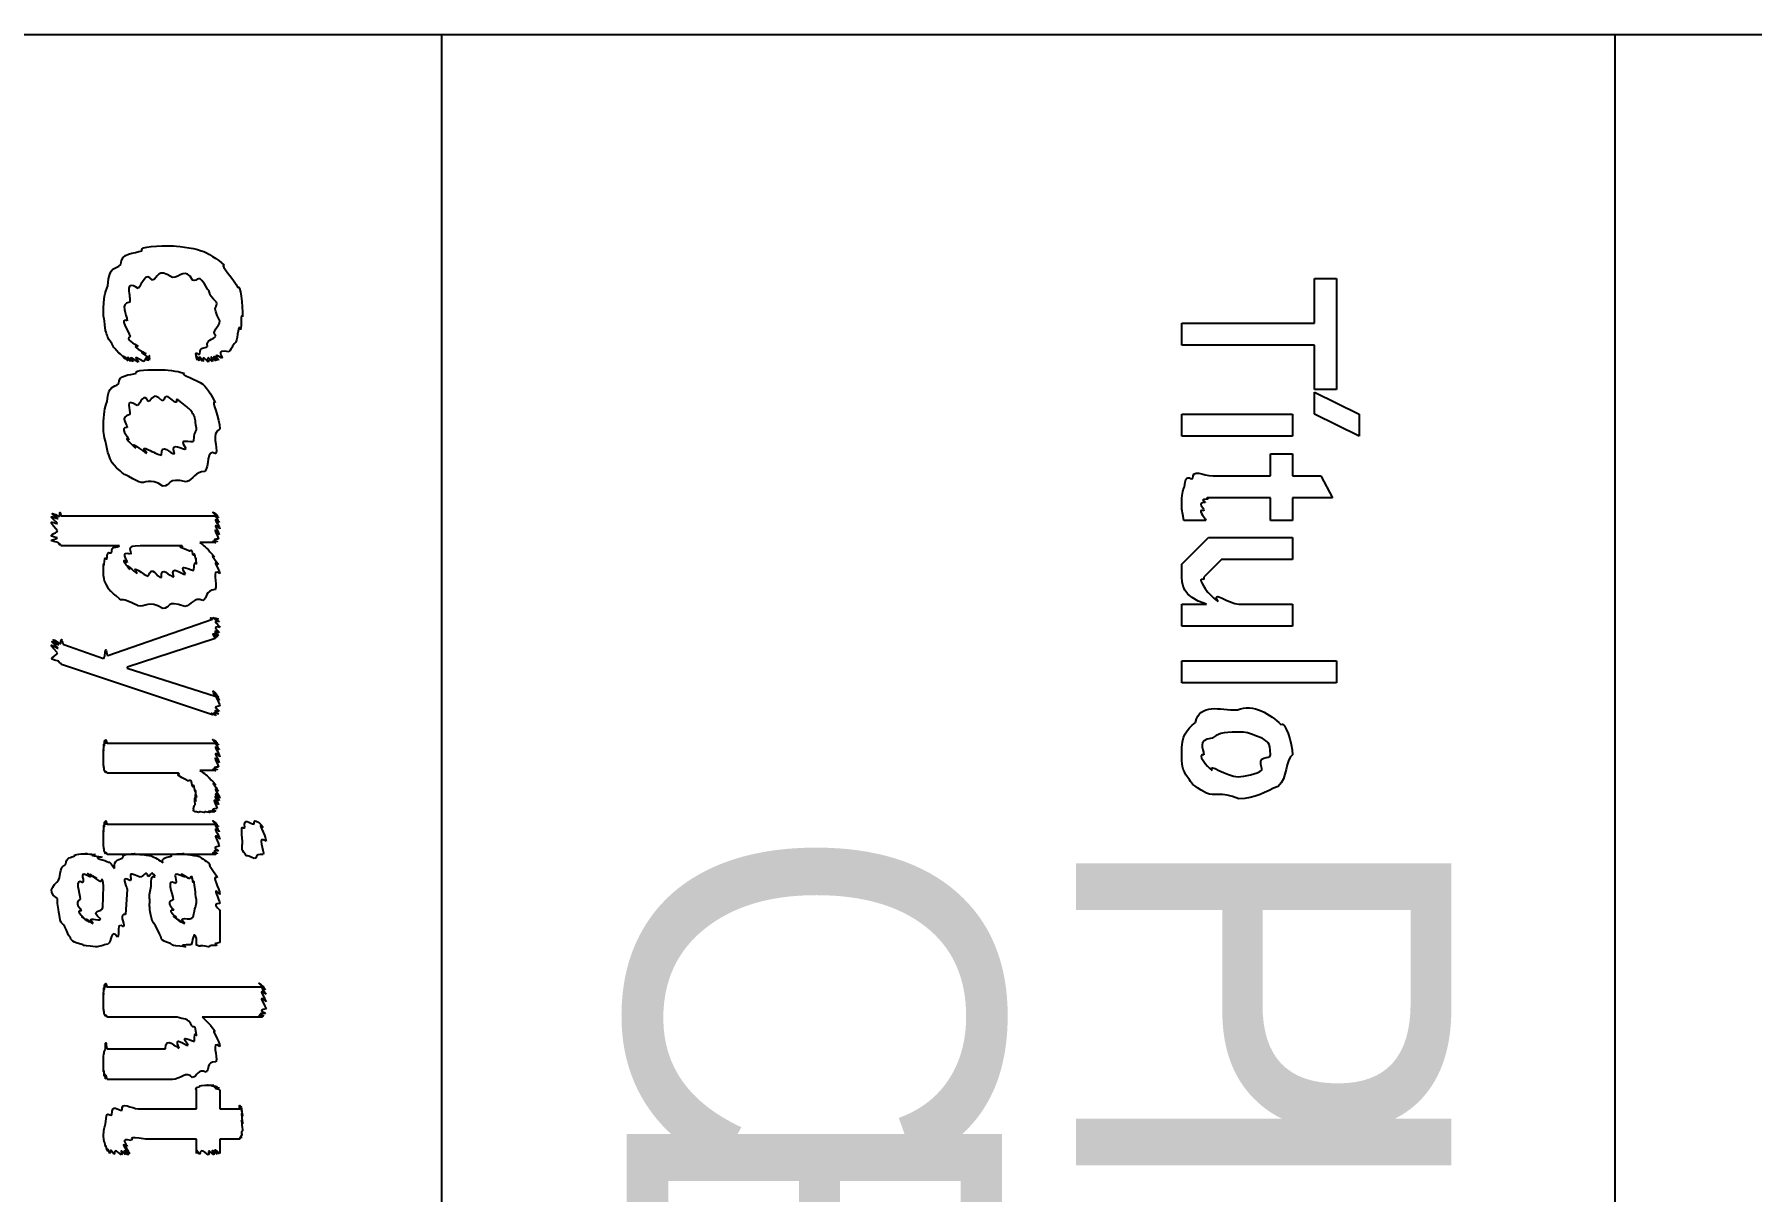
# Model space of a CAD drawing. Header units: millimetres. Extents: x 0 to 33.1, y 1.5 to 45.3.
# Drawn here: x 0.609 to 1.151, y 6.54 to 6.904 of the extents above; entities that cross this region are included whole.
import ezdxf

# ---------------------------------------------------------------- set-up
doc = ezdxf.new("R2010")
doc.units = ezdxf.units.MM
doc.header["$MEASUREMENT"] = 0
doc.layers.get('0').update_dxf_attribs({"linetype": 'CONTINUOUS'})

msp = doc.modelspace()

# ---------------------------------------------------------------- linework, layer by layer
at = {"color": 240, "linetype": 'Continuous'}
for p, q in [((0.311089, 6.90446), (1.50776, 6.90446)), ((1.1078, 1.78108), (1.1078, 6.90446))]:
    msp.add_line(p, q, dxfattribs=at)
at = {"color": 11, "linetype": 'Continuous'}
for p, q in [((0.737793, 1.78108), (0.737793, 6.90446)), ((1.01297, 6.81337), (1.01297, 6.82747)), ((1.01297, 6.82747), (1.01991, 6.82747)), ((1.01991, 6.82747), (1.01991, 6.79254)), ((0.971083, 6.81337), (1.01297, 6.81337)), ((0.971083, 6.80643), (0.971083, 6.81337)), ((1.01297, 6.80643), (0.971083, 6.80643)), ((1.01297, 6.79254), (1.01297, 6.80643)), ((0.641982, 6.80111), (0.641982, 6.80111)), ((1.01991, 6.79254), (1.01297, 6.79254)), ((1.01297, 6.79167), (1.02707, 6.78472)), ((1.01297, 6.78472), (1.01297, 6.79167)), ((0.971083, 6.78472), (1.00602, 6.78472)), ((0.971083, 6.77778), (0.971083, 6.78472)), ((1.00602, 6.78472), (1.00602, 6.77778)), ((1.02707, 6.77778), (1.01297, 6.78472)), ((1.02707, 6.78472), (1.02707, 6.77778)), ((1.00602, 6.77778), (0.971083, 6.77778)), ((0.64936, 6.77181), (0.64936, 6.77181)), ((0.999078, 6.76531), (0.999078, 6.77225)), ((0.999078, 6.77225), (1.00602, 6.77225)), ((1.00602, 6.77225), (1.00602, 6.76531)), ((0.980849, 6.76531), (0.999078, 6.76531)), ((1.00602, 6.76531), (1.01492, 6.76531)), ((1.01492, 6.76531), (1.01861, 6.75836)), ((0.649794, 6.76204), (0.649794, 6.76204)), ((0.999078, 6.75836), (0.98215, 6.75836)), ((0.999078, 6.75119), (0.999078, 6.75836)), ((1.01861, 6.75836), (1.00602, 6.75836)), ((1.00602, 6.75836), (1.00602, 6.75119)), ((0.617676, 6.75271), (0.666504, 6.75271)), ((0.978678, 6.75119), (0.971733, 6.75119)), ((0.978678, 6.75119), (0.978678, 6.75119)), ((1.00602, 6.75119), (0.999078, 6.75119)), ((0.636122, 6.74317), (0.617676, 6.74317)), ((0.655871, 6.74317), (0.642632, 6.74317)), ((0.666504, 6.74425), (0.661512, 6.74425)), ((0.971083, 6.73742), (0.979546, 6.74588)), ((0.979546, 6.74588), (0.984754, 6.74588)), ((0.984754, 6.74588), (1.00602, 6.74588)), ((1.00602, 6.74588), (1.00602, 6.73893)), ((0.971083, 6.73481), (0.971083, 6.73742)), ((0.98367, 6.73893), (0.978028, 6.73329)), ((0.988444, 6.73893), (0.98367, 6.73893)), ((1.00602, 6.73893), (0.988444, 6.73893)), ((0.64936, 6.73318), (0.64936, 6.73318)), ((0.978028, 6.73329), (0.978028, 6.73264)), ((0.632433, 6.70861), (0.665419, 6.72011)), ((0.649794, 6.72342), (0.649794, 6.72342)), ((0.971083, 6.72483), (0.978896, 6.72483)), ((0.971083, 6.71789), (0.971083, 6.72483)), ((0.989094, 6.72483), (1.00602, 6.72483)), ((1.00602, 6.72483), (1.00602, 6.71789)), ((1.00602, 6.71789), (0.971083, 6.71789)), ((0.618544, 6.71208), (0.631131, 6.70774)), ((0.666287, 6.71403), (0.63851, 6.70492)), ((0.631131, 6.70144), (0.617893, 6.70578)), ((0.63851, 6.70492), (0.63851, 6.70469)), ((0.63851, 6.70469), (0.666287, 6.69581)), ((0.971083, 6.70697), (1.01991, 6.70697)), ((0.971083, 6.70003), (0.971083, 6.70697)), ((1.01991, 6.70697), (1.01991, 6.70003)), ((0.665419, 6.68994), (0.631131, 6.70144)), ((1.01991, 6.70003), (0.971083, 6.70003)), ((0.988661, 6.69146), (0.988661, 6.69146)), ((0.988661, 6.68451), (0.988661, 6.68451)), ((0.632215, 6.68104), (0.666504, 6.68104)), ((0.654785, 6.6715), (0.632215, 6.6715)), ((0.666504, 6.67236), (0.661512, 6.67236)), ((0.632215, 6.65549), (0.666504, 6.65549)), ((0.662815, 6.65913), (0.662815, 6.65913)), ((0.666504, 6.64594), (0.632215, 6.64594)), ((0.678657, 6.64464), (0.678657, 6.64464)), ((0.630914, 6.62918), (0.631131, 6.6359)), ((0.63851, 6.63482), (0.638075, 6.62701)), ((0.667806, 6.6281), (0.667806, 6.61811)), ((0.627875, 6.62418), (0.627875, 6.62418)), ((0.656739, 6.62418), (0.656739, 6.62418)), ((0.660428, 6.61746), (0.660428, 6.61942)), ((0.664117, 6.61681), (0.664117, 6.61681)), ((0.632215, 6.60422), (0.681261, 6.60422)), ((0.654351, 6.59467), (0.632215, 6.59467)), ((0.681261, 6.59467), (0.662164, 6.59467)), ((0.632215, 6.58469), (0.650662, 6.58469)), ((0.652832, 6.57493), (0.632215, 6.57493)), ((0.660428, 6.56575), (0.660428, 6.57161)), ((0.667806, 6.57161), (0.667806, 6.56575)), ((0.641982, 6.56575), (0.660428, 6.56575)), ((0.667806, 6.56575), (0.6741, 6.56575)), ((0.660428, 6.55621), (0.644368, 6.55621)), ((0.660428, 6.55165), (0.660428, 6.55621)), ((0.6741, 6.55621), (0.667806, 6.55621)), ((0.667806, 6.55621), (0.667806, 6.55165)), ((0.636774, 6.55122), (0.636774, 6.55122))]:
    msp.add_line(p, q, dxfattribs=at)
for points in [[(0.636556, 6.83192), (0.63661, 6.83578), (0.640679, 6.83529), (0.643283, 6.83626)], [(0.643283, 6.83626), (0.641982, 6.83778), (0.649143, 6.83778), (0.652615, 6.83778)], [(0.652615, 6.83778), (0.653537, 6.83778), (0.659179, 6.83729), (0.661947, 6.83626)], [(0.661947, 6.83626), (0.663792, 6.83561), (0.66721, 6.83361), (0.669108, 6.83171)], [(0.632433, 6.82519), (0.632975, 6.83203), (0.634819, 6.83008), (0.636556, 6.83192)], [(0.646539, 6.82693), (0.64426, 6.82997), (0.643283, 6.82553), (0.641982, 6.82433)], [(0.652832, 6.82781), (0.647894, 6.83117), (0.648383, 6.82753), (0.646539, 6.82693)], [(0.659125, 6.82693), (0.657172, 6.83117), (0.655111, 6.82781), (0.652832, 6.82781)], [(0.6639, 6.82411), (0.660915, 6.82986), (0.660969, 6.82622), (0.659125, 6.82693)], [(0.669108, 6.83171), (0.667589, 6.83171), (0.672418, 6.82731), (0.673449, 6.82454)], [(0.631131, 6.81629), (0.631131, 6.82215), (0.631565, 6.8226), (0.632433, 6.82519)], [(0.641982, 6.82433), (0.637207, 6.82753), (0.639919, 6.82161), (0.639378, 6.81999)], [(0.666721, 6.81999), (0.663519, 6.82292), (0.665201, 6.82297), (0.6639, 6.82411)], [(0.673449, 6.82454), (0.674208, 6.82622), (0.674968, 6.81879), (0.674968, 6.81543)], [(0.639378, 6.81999), (0.636014, 6.81956), (0.63851, 6.81629), (0.63851, 6.81413)], [(0.667806, 6.81413), (0.664822, 6.81956), (0.667426, 6.81825), (0.666721, 6.81999)], [(0.631782, 6.81108), (0.631131, 6.81694), (0.631131, 6.81446), (0.631131, 6.81629)], [(0.63851, 6.81413), (0.636014, 6.81554), (0.638835, 6.81065), (0.639594, 6.80935)], [(0.666504, 6.80935), (0.664822, 6.81087), (0.667806, 6.81228), (0.667806, 6.81413)], [(0.674317, 6.81131), (0.673503, 6.81407), (0.673503, 6.8086), (0.672797, 6.8074)], [(0.674968, 6.81543), (0.674208, 6.81685), (0.67475, 6.81261), (0.674317, 6.81131)], [(0.633735, 6.80697), (0.632107, 6.80914), (0.632324, 6.80951), (0.631782, 6.81108)], [(0.635906, 6.80393), (0.633572, 6.80669), (0.63444, 6.80567), (0.633735, 6.80697)], [(0.639594, 6.80935), (0.637478, 6.80826), (0.641114, 6.80697), (0.641982, 6.8061)], [(0.6639, 6.8061), (0.663249, 6.80826), (0.665744, 6.80806), (0.666504, 6.80935)], [(0.672797, 6.8074), (0.6722, 6.80713), (0.671496, 6.80524), (0.670628, 6.80436)], [(0.637858, 6.80219), (0.635146, 6.80512), (0.636774, 6.80306), (0.635906, 6.80393)], [(0.638726, 6.80154), (0.636014, 6.80453), (0.638292, 6.80192), (0.637858, 6.80219)], [(0.639594, 6.80132), (0.636447, 6.80425), (0.638997, 6.80143), (0.638726, 6.80154)], [(0.640463, 6.80132), (0.637044, 6.80425), (0.639865, 6.80132), (0.639594, 6.80132)], [(0.641982, 6.80111), (0.63775, 6.8041), (0.640896, 6.80122), (0.640463, 6.80132)], [(0.643718, 6.80132), (0.639051, 6.8041), (0.642686, 6.80111), (0.641982, 6.80111)], [(0.641982, 6.8061), (0.639378, 6.80643), (0.643826, 6.80431), (0.644586, 6.80371)], [(0.644586, 6.80371), (0.640788, 6.80512), (0.645671, 6.80251), (0.645671, 6.80219)], [(0.645019, 6.80154), (0.644694, 6.80425), (0.64426, 6.80132), (0.643718, 6.80132)], [(0.645454, 6.80176), (0.64529, 6.80436), (0.64529, 6.80154), (0.645019, 6.80154)], [(0.645671, 6.80219), (0.645454, 6.80453), (0.645562, 6.80176), (0.645454, 6.80176)], [(0.660428, 6.8024), (0.659885, 6.80524), (0.660753, 6.80317), (0.661512, 6.80371)], [(0.660644, 6.80176), (0.659885, 6.80469), (0.660428, 6.80214), (0.660428, 6.8024)], [(0.661296, 6.80154), (0.660211, 6.80436), (0.660753, 6.80165), (0.660644, 6.80176)], [(0.662381, 6.80132), (0.660753, 6.80425), (0.661567, 6.80143), (0.661296, 6.80154)], [(0.661512, 6.80371), (0.66135, 6.80643), (0.663032, 6.80512), (0.6639, 6.8061)], [(0.664117, 6.80111), (0.661621, 6.8041), (0.662815, 6.80122), (0.662381, 6.80132)], [(0.665419, 6.80132), (0.662924, 6.8041), (0.66466, 6.80111), (0.664117, 6.80111)], [(0.666504, 6.80154), (0.663683, 6.80425), (0.665853, 6.80132), (0.665419, 6.80132)], [(0.667372, 6.80176), (0.664387, 6.80436), (0.666938, 6.80154), (0.666504, 6.80154)], [(0.668457, 6.8024), (0.664822, 6.80453), (0.667643, 6.80176), (0.667372, 6.80176)], [(0.670628, 6.80436), (0.665853, 6.80524), (0.669, 6.80274), (0.668457, 6.8024)], [(0.635906, 6.79438), (0.635906, 6.79731), (0.639378, 6.79693), (0.641547, 6.79764)], [(0.641547, 6.79764), (0.640246, 6.79872), (0.646213, 6.79872), (0.649143, 6.79872)], [(0.649143, 6.79872), (0.650499, 6.79872), (0.654351, 6.79839), (0.656521, 6.79764)], [(0.656521, 6.79764), (0.655003, 6.79715), (0.660753, 6.79563), (0.662381, 6.79417)], [(0.632215, 6.78874), (0.632704, 6.79428), (0.634278, 6.79281), (0.635906, 6.79438)], [(0.641764, 6.78743), (0.637207, 6.79047), (0.639919, 6.78581), (0.639378, 6.78461)], [(0.645236, 6.78874), (0.643826, 6.79178), (0.64274, 6.78803), (0.641764, 6.78743)], [(0.649576, 6.78896), (0.646431, 6.79221), (0.646539, 6.7889), (0.645236, 6.78874)], [(0.6537, 6.78851), (0.649468, 6.79221), (0.650988, 6.78896), (0.649576, 6.78896)], [(0.657389, 6.787), (0.652235, 6.7915), (0.655111, 6.78808), (0.6537, 6.78851)], [(0.662381, 6.79417), (0.662924, 6.79411), (0.665419, 6.79064), (0.666287, 6.78831)], [(0.631131, 6.78093), (0.631131, 6.78515), (0.631456, 6.78646), (0.632215, 6.78874)], [(0.65956, 6.7844), (0.658908, 6.7856), (0.658365, 6.78629), (0.657389, 6.787)], [(0.666287, 6.78831), (0.664822, 6.7895), (0.667806, 6.78326), (0.667806, 6.78006)], [(0.632433, 6.77268), (0.631131, 6.77908), (0.631131, 6.77778), (0.631131, 6.78093)], [(0.639378, 6.78461), (0.636014, 6.78353), (0.63851, 6.78212), (0.63851, 6.78049)], [(0.63851, 6.78049), (0.636014, 6.78049), (0.638726, 6.77778), (0.63916, 6.77658)], [(0.660428, 6.78028), (0.659885, 6.78342), (0.660101, 6.78326), (0.65956, 6.7844)], [(0.65956, 6.77636), (0.659885, 6.78022), (0.660428, 6.77869), (0.660428, 6.78028)], [(0.667806, 6.78006), (0.664822, 6.77865), (0.667372, 6.77442), (0.666504, 6.77225)], [(0.63916, 6.77658), (0.637044, 6.77821), (0.640463, 6.77458), (0.641331, 6.77399)], [(0.641331, 6.77399), (0.638943, 6.77692), (0.6435, 6.77279), (0.644803, 6.77246)], [(0.644803, 6.77246), (0.641656, 6.77615), (0.647732, 6.77181), (0.64936, 6.77181)], [(0.64936, 6.77181), (0.64936, 6.77615), (0.652181, 6.77197), (0.653483, 6.77225)], [(0.653483, 6.77225), (0.652072, 6.77675), (0.656142, 6.77306), (0.657172, 6.77376)], [(0.657172, 6.77376), (0.654135, 6.77806), (0.658963, 6.77522), (0.65956, 6.77636)], [(0.636339, 6.76682), (0.632975, 6.76981), (0.63341, 6.7704), (0.632433, 6.77268)], [(0.666504, 6.77225), (0.663249, 6.77414), (0.664606, 6.76807), (0.663032, 6.7666)], [(0.642199, 6.76335), (0.636339, 6.7666), (0.638075, 6.76525), (0.636339, 6.76682)], [(0.649794, 6.76204), (0.645454, 6.76503), (0.644476, 6.76247), (0.642199, 6.76335)], [(0.657172, 6.76335), (0.650933, 6.76503), (0.652507, 6.76204), (0.649794, 6.76204)], [(0.663032, 6.7666), (0.660047, 6.7666), (0.659451, 6.76411), (0.657172, 6.76335)], [(0.971951, 6.76183), (0.972385, 6.7665), (0.973525, 6.76389), (0.974556, 6.76443)], [(0.974556, 6.76443), (0.974393, 6.76764), (0.977647, 6.76531), (0.980849, 6.76531)], [(0.971083, 6.75618), (0.971083, 6.75939), (0.971354, 6.76053), (0.971951, 6.76183)], [(0.979329, 6.75792), (0.976292, 6.75782), (0.978733, 6.75726), (0.978461, 6.75683)], [(0.98215, 6.75836), (0.976997, 6.75836), (0.979764, 6.75825), (0.979329, 6.75792)], [(0.61659, 6.75032), (0.612196, 6.75418), (0.616699, 6.75142), (0.616808, 6.75185)], [(0.61659, 6.74794), (0.612196, 6.75288), (0.61659, 6.74962), (0.61659, 6.75032)], [(0.616808, 6.75185), (0.612468, 6.75489), (0.617133, 6.75239), (0.617242, 6.7525)], [(0.617242, 6.7525), (0.617404, 6.75521), (0.617567, 6.75271), (0.617676, 6.75271)], [(0.666504, 6.75271), (0.664225, 6.75521), (0.666992, 6.75271), (0.667156, 6.75271)], [(0.667156, 6.75271), (0.664551, 6.75504), (0.667372, 6.75239), (0.667372, 6.75206)], [(0.667372, 6.75206), (0.66466, 6.75435), (0.667589, 6.75114), (0.667589, 6.75054)], [(0.667589, 6.75054), (0.664822, 6.75315), (0.667806, 6.74935), (0.667806, 6.74858)], [(0.971733, 6.75119), (0.971083, 6.75549), (0.971083, 6.75478), (0.971083, 6.75618)], [(0.978461, 6.75683), (0.975694, 6.75678), (0.978028, 6.75543), (0.978028, 6.75424)], [(0.978028, 6.75424), (0.975694, 6.75489), (0.978244, 6.7525), (0.978678, 6.75119)], [(0.61659, 6.74576), (0.612196, 6.74653), (0.61659, 6.74707), (0.61659, 6.74794)], [(0.667589, 6.74664), (0.66466, 6.75054), (0.667481, 6.74567), (0.667372, 6.74533)], [(0.667806, 6.74858), (0.664822, 6.75157), (0.667697, 6.74707), (0.667589, 6.74664)], [(0.616808, 6.74425), (0.612196, 6.74522), (0.61659, 6.74507), (0.61659, 6.74576)], [(0.617242, 6.74338), (0.617133, 6.74447), (0.616971, 6.74382), (0.616808, 6.74425)], [(0.617676, 6.74317), (0.617404, 6.74419), (0.617404, 6.74328), (0.617242, 6.74338)], [(0.632215, 6.73926), (0.632269, 6.74219), (0.633137, 6.7405), (0.633735, 6.74121)], [(0.633735, 6.74121), (0.633572, 6.74349), (0.635254, 6.74246), (0.636122, 6.74317)], [(0.642632, 6.74317), (0.637478, 6.74333), (0.6403, 6.74143), (0.639594, 6.74056)], [(0.65804, 6.74164), (0.653103, 6.7436), (0.656739, 6.74262), (0.655871, 6.74317)], [(0.659343, 6.74035), (0.658908, 6.74274), (0.658583, 6.74121), (0.65804, 6.74164)], [(0.660211, 6.73904), (0.659614, 6.74186), (0.659776, 6.7399), (0.659343, 6.74035)], [(0.661512, 6.74425), (0.661783, 6.74403), (0.663574, 6.74262), (0.664333, 6.74186)], [(0.664333, 6.74186), (0.663249, 6.74262), (0.665636, 6.74046), (0.666069, 6.73969)], [(0.666938, 6.74447), (0.664117, 6.7449), (0.666613, 6.74425), (0.666504, 6.74425)], [(0.667372, 6.74533), (0.664551, 6.74522), (0.66721, 6.74463), (0.666938, 6.74447)], [(0.631131, 6.73514), (0.631131, 6.73958), (0.631185, 6.7366), (0.631347, 6.73731)], [(0.631347, 6.73731), (0.631565, 6.74089), (0.63189, 6.73856), (0.632215, 6.73926)], [(0.639594, 6.74056), (0.636014, 6.7416), (0.63851, 6.73882), (0.63851, 6.73796)], [(0.63851, 6.73796), (0.636014, 6.73986), (0.638781, 6.73639), (0.639378, 6.73579)], [(0.639378, 6.73579), (0.637207, 6.73872), (0.640733, 6.73481), (0.641764, 6.73449)], [(0.641764, 6.73449), (0.639378, 6.73796), (0.644043, 6.73378), (0.645236, 6.73361)], [(0.645236, 6.73361), (0.646431, 6.73753), (0.647894, 6.73318), (0.64936, 6.73318)], [(0.64936, 6.73318), (0.649197, 6.73753), (0.651964, 6.73329), (0.653267, 6.7334)], [(0.653267, 6.7334), (0.651964, 6.73785), (0.655925, 6.73383), (0.656956, 6.73426)], [(0.656956, 6.73426), (0.654135, 6.73856), (0.658963, 6.73503), (0.65956, 6.73557)], [(0.65956, 6.73557), (0.659885, 6.73969), (0.660428, 6.73687), (0.660428, 6.73774)], [(0.660428, 6.73774), (0.659885, 6.741), (0.660319, 6.73861), (0.660211, 6.73904)], [(0.666069, 6.73969), (0.664225, 6.741), (0.667046, 6.73807), (0.667372, 6.73731)], [(0.667372, 6.73731), (0.664822, 6.73942), (0.667806, 6.73551), (0.667806, 6.73449)], [(0.667806, 6.73449), (0.664822, 6.73654), (0.667264, 6.73096), (0.666287, 6.72949)], [(0.632433, 6.73014), (0.631131, 6.73232), (0.631131, 6.73329), (0.631131, 6.73514)], [(0.978896, 6.72483), (0.971083, 6.72738), (0.971083, 6.73063), (0.971083, 6.73481)], [(0.978028, 6.73264), (0.975694, 6.73329), (0.978461, 6.72982), (0.979329, 6.72851)], [(0.636122, 6.72646), (0.632867, 6.72944), (0.633301, 6.72874), (0.632433, 6.73014)], [(0.641982, 6.72428), (0.636014, 6.72743), (0.637696, 6.72547), (0.636122, 6.72646)], [(0.649794, 6.72342), (0.64529, 6.7264), (0.64426, 6.72374), (0.641982, 6.72428)], [(0.656739, 6.72407), (0.650662, 6.7264), (0.652235, 6.72342), (0.649794, 6.72342)], [(0.662381, 6.72601), (0.659614, 6.72726), (0.658908, 6.7245), (0.656739, 6.72407)], [(0.666287, 6.72949), (0.662924, 6.729), (0.664117, 6.72689), (0.662381, 6.72601)], [(0.979329, 6.72851), (0.977431, 6.73068), (0.981282, 6.72629), (0.982585, 6.72569)], [(0.982585, 6.72569), (0.980197, 6.72954), (0.986165, 6.72483), (0.989094, 6.72483)], [(0.665419, 6.72011), (0.663683, 6.72076), (0.666178, 6.72032), (0.666504, 6.72032)], [(0.666504, 6.72032), (0.664387, 6.72076), (0.66721, 6.72026), (0.667372, 6.72011)], [(0.667372, 6.72011), (0.66466, 6.72049), (0.667589, 6.71967), (0.667589, 6.71924)], [(0.616808, 6.71099), (0.612358, 6.715), (0.616917, 6.71181), (0.617025, 6.71208)], [(0.617025, 6.71208), (0.612631, 6.71544), (0.617404, 6.71229), (0.617676, 6.71229)], [(0.617676, 6.71229), (0.617676, 6.71544), (0.61811, 6.71224), (0.618544, 6.71208)], [(0.666938, 6.71446), (0.664117, 6.71674), (0.666558, 6.71419), (0.666287, 6.71403)], [(0.667372, 6.7149), (0.664551, 6.71685), (0.66721, 6.71446), (0.666938, 6.71446)], [(0.667589, 6.71576), (0.66466, 6.71729), (0.667481, 6.71506), (0.667372, 6.7149)], [(0.667589, 6.71924), (0.664822, 6.71962), (0.667806, 6.71826), (0.667806, 6.7175)], [(0.667806, 6.7175), (0.664822, 6.71815), (0.667697, 6.71619), (0.667589, 6.71576)], [(0.61659, 6.70947), (0.612196, 6.71414), (0.616699, 6.71056), (0.616808, 6.71099)], [(0.617025, 6.70687), (0.612196, 6.70774), (0.61659, 6.70833), (0.61659, 6.70947)], [(0.631565, 6.70839), (0.631674, 6.71294), (0.632107, 6.70861), (0.632433, 6.70861)], [(0.617893, 6.70578), (0.617242, 6.7066), (0.617188, 6.70632), (0.617025, 6.70687)], [(0.631131, 6.70774), (0.631239, 6.7079), (0.631401, 6.70811), (0.631565, 6.70839)], [(0.666287, 6.69581), (0.664387, 6.69965), (0.66721, 6.69553), (0.667372, 6.69536)], [(0.667372, 6.69536), (0.66466, 6.69922), (0.667589, 6.69482), (0.667589, 6.6945)], [(0.667589, 6.6945), (0.664822, 6.69851), (0.667806, 6.69353), (0.667806, 6.69276)], [(0.975424, 6.68756), (0.976997, 6.69379), (0.982856, 6.69146), (0.988661, 6.69146)], [(0.988661, 6.69146), (0.99349, 6.69379), (0.999295, 6.68994), (1.00233, 6.6869)], [(0.666504, 6.68972), (0.663683, 6.69114), (0.665853, 6.68983), (0.665419, 6.68994)], [(0.667372, 6.69015), (0.664387, 6.69114), (0.666938, 6.68972), (0.666504, 6.68972)], [(0.667589, 6.69103), (0.66466, 6.69157), (0.667481, 6.69032), (0.667372, 6.69015)], [(0.667806, 6.69276), (0.664822, 6.69243), (0.667697, 6.69146), (0.667589, 6.69103)], [(0.971083, 6.67736), (0.971083, 6.68397), (0.972493, 6.68494), (0.975424, 6.68756)], [(1.00233, 6.6869), (1.00363, 6.68815), (1.00602, 6.68115), (1.00602, 6.67736)], [(0.631131, 6.67865), (0.631239, 6.68251), (0.631347, 6.67974), (0.631347, 6.68018)], [(0.631347, 6.68018), (0.631401, 6.68321), (0.631619, 6.68072), (0.631782, 6.68083)], [(0.631782, 6.68083), (0.631674, 6.68354), (0.632053, 6.68104), (0.632215, 6.68104)], [(0.666504, 6.68104), (0.664117, 6.68354), (0.666775, 6.68104), (0.666938, 6.68104)], [(0.666938, 6.68104), (0.664551, 6.68338), (0.667372, 6.68072), (0.667372, 6.68039)], [(0.667372, 6.68039), (0.66466, 6.68267), (0.667589, 6.67947), (0.667589, 6.67888)], [(0.980632, 6.68257), (0.975694, 6.68181), (0.978028, 6.67942), (0.978028, 6.67736)], [(0.988661, 6.68451), (0.983778, 6.68451), (0.982368, 6.68386), (0.980632, 6.68257)], [(0.996474, 6.68257), (0.990886, 6.68451), (0.992133, 6.68451), (0.988661, 6.68451)], [(0.999078, 6.67736), (0.998969, 6.68181), (0.99821, 6.68115), (0.996474, 6.68257)], [(0.631131, 6.67626), (0.631131, 6.68121), (0.631131, 6.67796), (0.631131, 6.67865)], [(0.667589, 6.67475), (0.66466, 6.67876), (0.667481, 6.67378), (0.667372, 6.67344)], [(0.667589, 6.67888), (0.664822, 6.68147), (0.667806, 6.67757), (0.667806, 6.67671)], [(0.667806, 6.67671), (0.664822, 6.67974), (0.667697, 6.67518), (0.667589, 6.67475)], [(0.973036, 6.67019), (0.971083, 6.67253), (0.971083, 6.67475), (0.971083, 6.67736)], [(0.978028, 6.67736), (0.975694, 6.67774), (0.978896, 6.67367), (0.980632, 6.67236)], [(0.996474, 6.67258), (0.994358, 6.6779), (0.999078, 6.67551), (0.999078, 6.67736)], [(1.00602, 6.67736), (1.00363, 6.67572), (1.0045, 6.66997), (1.00147, 6.66737)], [(0.631131, 6.6741), (0.631131, 6.67486), (0.631131, 6.6754), (0.631131, 6.67626)], [(0.631347, 6.67258), (0.631239, 6.67356), (0.631239, 6.67339), (0.631131, 6.6741)], [(0.631782, 6.67171), (0.631401, 6.67279), (0.631456, 6.67215), (0.631347, 6.67258)], [(0.632215, 6.6715), (0.631674, 6.67253), (0.63189, 6.6716), (0.631782, 6.67171)], [(0.657389, 6.66932), (0.652507, 6.67182), (0.655761, 6.67079), (0.654785, 6.6715)], [(0.661512, 6.67236), (0.661947, 6.67225), (0.663792, 6.67074), (0.664551, 6.66997)], [(0.666938, 6.67258), (0.664117, 6.67312), (0.666613, 6.67236), (0.666504, 6.67236)], [(0.667372, 6.67344), (0.664551, 6.67339), (0.66721, 6.67275), (0.666938, 6.67258)], [(0.980632, 6.67236), (0.979167, 6.67513), (0.985081, 6.67042), (0.988878, 6.67042)], [(0.988878, 6.67042), (0.990886, 6.67051), (0.994738, 6.67117), (0.996474, 6.67258)], [(0.659125, 6.66737), (0.658746, 6.67036), (0.658257, 6.66862), (0.657389, 6.66932)], [(0.659993, 6.66564), (0.659451, 6.66922), (0.65956, 6.66683), (0.659125, 6.66737)], [(0.659993, 6.66151), (0.659776, 6.66618), (0.660211, 6.66217), (0.660211, 6.6626)], [(0.660428, 6.6639), (0.659885, 6.66803), (0.660265, 6.6651), (0.659993, 6.66564)], [(0.660211, 6.6626), (0.659885, 6.66704), (0.660428, 6.66347), (0.660428, 6.6639)], [(0.664551, 6.66997), (0.663519, 6.67079), (0.666069, 6.66857), (0.666504, 6.66781)], [(0.666504, 6.66781), (0.664387, 6.66932), (0.66721, 6.66644), (0.667372, 6.66585)], [(0.667589, 6.66282), (0.66466, 6.66629), (0.667481, 6.66194), (0.667372, 6.66151)], [(0.667372, 6.66585), (0.664822, 6.66803), (0.667806, 6.66444), (0.667806, 6.66368)], [(0.667806, 6.66368), (0.664822, 6.66704), (0.667697, 6.66314), (0.667589, 6.66282)], [(0.978896, 6.66521), (0.973796, 6.66818), (0.974447, 6.66803), (0.973036, 6.67019)], [(1.00147, 6.66737), (0.997558, 6.66585), (0.994303, 6.66347), (0.989094, 6.66347)], [(0.65956, 6.66), (0.659343, 6.66038), (0.65956, 6.66038), (0.65956, 6.66064)], [(0.65956, 6.66064), (0.659451, 6.66097), (0.659831, 6.66124), (0.659993, 6.66151)], [(0.667372, 6.66151), (0.664387, 6.66542), (0.667046, 6.66075), (0.666938, 6.66043)], [(0.989094, 6.66347), (0.983344, 6.66585), (0.981338, 6.66407), (0.978896, 6.66521)], [(0.631131, 6.6531), (0.631239, 6.65696), (0.631347, 6.65419), (0.631347, 6.65462)], [(0.631131, 6.65072), (0.631131, 6.65565), (0.631131, 6.6524), (0.631131, 6.6531)], [(0.631347, 6.65462), (0.631401, 6.65767), (0.631619, 6.65517), (0.631782, 6.65528)], [(0.631782, 6.65528), (0.631674, 6.65799), (0.632053, 6.65549), (0.632215, 6.65549)], [(0.65956, 6.65956), (0.659343, 6.6601), (0.65956, 6.65989), (0.65956, 6.66)], [(0.659993, 6.65935), (0.659451, 6.65978), (0.659668, 6.65944), (0.65956, 6.65956)], [(0.661079, 6.65913), (0.659885, 6.65967), (0.660265, 6.65924), (0.659993, 6.65935)], [(0.662815, 6.65913), (0.660753, 6.65967), (0.661512, 6.65913), (0.661079, 6.65913)], [(0.664551, 6.65913), (0.662218, 6.65967), (0.663519, 6.65913), (0.662815, 6.65913)], [(0.665419, 6.65935), (0.663086, 6.65967), (0.664985, 6.65913), (0.664551, 6.65913)], [(0.666069, 6.65935), (0.663519, 6.65978), (0.66569, 6.65935), (0.665419, 6.65935)], [(0.666504, 6.65956), (0.663792, 6.65978), (0.666178, 6.65935), (0.666069, 6.65935)], [(0.666938, 6.66043), (0.664117, 6.6601), (0.666613, 6.65972), (0.666504, 6.65956)], [(0.666504, 6.65549), (0.664117, 6.65799), (0.666775, 6.65543), (0.666938, 6.65528)], [(0.666938, 6.65528), (0.664551, 6.65767), (0.667372, 6.65494), (0.667372, 6.65462)], [(0.667372, 6.65462), (0.66466, 6.65696), (0.667589, 6.65369), (0.667589, 6.6531)], [(0.667589, 6.6531), (0.664822, 6.65565), (0.667806, 6.65158), (0.667806, 6.65072)], [(0.674968, 6.65007), (0.674208, 6.65653), (0.675185, 6.65369), (0.675618, 6.6544)], [(0.675618, 6.6544), (0.675239, 6.65799), (0.677192, 6.65549), (0.678657, 6.65549)], [(0.678657, 6.65549), (0.678114, 6.65799), (0.681044, 6.65517), (0.681478, 6.6544)], [(0.681478, 6.6544), (0.679144, 6.65653), (0.682346, 6.65224), (0.682346, 6.65007)], [(0.631131, 6.64854), (0.631131, 6.64931), (0.631131, 6.64985), (0.631131, 6.65072)], [(0.667806, 6.65072), (0.664822, 6.65392), (0.667697, 6.64914), (0.667589, 6.64854)], [(0.675836, 6.64594), (0.674208, 6.64768), (0.674968, 6.64806), (0.674968, 6.65007)], [(0.682346, 6.65007), (0.679144, 6.65235), (0.682021, 6.64671), (0.681478, 6.64594)], [(0.619194, 6.64285), (0.619303, 6.64513), (0.620876, 6.64492), (0.622017, 6.64546)], [(0.622017, 6.64546), (0.621582, 6.64611), (0.624511, 6.64611), (0.625922, 6.64611)], [(0.625922, 6.64611), (0.623915, 6.64611), (0.627658, 6.64606), (0.628526, 6.64589)], [(0.628526, 6.64589), (0.625489, 6.64567), (0.629992, 6.64535), (0.630697, 6.64501)], [(0.630697, 6.64501), (0.62679, 6.64497), (0.63189, 6.6441), (0.63265, 6.6435)], [(0.631347, 6.64703), (0.631239, 6.648), (0.631239, 6.64785), (0.631131, 6.64854)], [(0.631782, 6.64615), (0.631401, 6.64725), (0.631456, 6.6466), (0.631347, 6.64703)], [(0.632215, 6.64594), (0.631674, 6.64697), (0.63189, 6.64606), (0.631782, 6.64615)], [(0.634603, 6.64154), (0.634169, 6.64453), (0.636231, 6.64415), (0.637424, 6.64501)], [(0.637424, 6.64501), (0.636447, 6.64611), (0.639811, 6.64611), (0.641114, 6.64611)], [(0.641114, 6.64611), (0.639649, 6.64611), (0.64464, 6.64589), (0.646104, 6.64546)], [(0.646104, 6.64546), (0.64719, 6.64513), (0.648762, 6.64415), (0.649794, 6.64328)], [(0.649794, 6.64328), (0.649035, 6.64513), (0.651585, 6.64492), (0.652615, 6.64546)], [(0.652615, 6.64546), (0.651204, 6.64611), (0.655057, 6.64611), (0.656521, 6.64611)], [(0.656521, 6.64611), (0.654406, 6.64611), (0.659831, 6.64583), (0.661296, 6.64524)], [(0.661296, 6.64524), (0.661947, 6.64481), (0.6639, 6.64367), (0.664768, 6.64264)], [(0.666938, 6.64615), (0.664117, 6.64697), (0.666613, 6.64594), (0.666504, 6.64594)], [(0.667372, 6.64703), (0.664551, 6.64725), (0.66721, 6.64632), (0.666938, 6.64615)], [(0.667589, 6.64854), (0.66466, 6.648), (0.667481, 6.64735), (0.667372, 6.64703)], [(0.678657, 6.64464), (0.675401, 6.64611), (0.676378, 6.64507), (0.675836, 6.64594)], [(0.681478, 6.64594), (0.678114, 6.64611), (0.680067, 6.64464), (0.678657, 6.64464)], [(0.617242, 6.63851), (0.617676, 6.64279), (0.618326, 6.64171), (0.619194, 6.64285)], [(0.627007, 6.63872), (0.622775, 6.64122), (0.625217, 6.63818), (0.624621, 6.63699)], [(0.628093, 6.63872), (0.624078, 6.64122), (0.627333, 6.63872), (0.627007, 6.63872)], [(0.628961, 6.63829), (0.624783, 6.64106), (0.628418, 6.63861), (0.628093, 6.63872)], [(0.630046, 6.63743), (0.625379, 6.64063), (0.629286, 6.63803), (0.628961, 6.63829)], [(0.631131, 6.6359), (0.630697, 6.63992), (0.630371, 6.63699), (0.630046, 6.63743)], [(0.63265, 6.6435), (0.632867, 6.64382), (0.634006, 6.64231), (0.634603, 6.64154)], [(0.639594, 6.63764), (0.636014, 6.63976), (0.63851, 6.63601), (0.63851, 6.63482)], [(0.642632, 6.63872), (0.637642, 6.64122), (0.640463, 6.6384), (0.639594, 6.63764)], [(0.645236, 6.63894), (0.644422, 6.64122), (0.643608, 6.63872), (0.642632, 6.63872)], [(0.647407, 6.63894), (0.645996, 6.64133), (0.646104, 6.63894), (0.645236, 6.63894)], [(0.646104, 6.6359), (0.646158, 6.64063), (0.646972, 6.63824), (0.647407, 6.63894)], [(0.656739, 6.63872), (0.651639, 6.64122), (0.654622, 6.63807), (0.653917, 6.63678)], [(0.65804, 6.63829), (0.653267, 6.64122), (0.657172, 6.63872), (0.656739, 6.63872)], [(0.659343, 6.63699), (0.658908, 6.64063), (0.658583, 6.63803), (0.65804, 6.63829)], [(0.659993, 6.63482), (0.659451, 6.63949), (0.659614, 6.63644), (0.659343, 6.63699)], [(0.664768, 6.64264), (0.663792, 6.64264), (0.666504, 6.64014), (0.666938, 6.63851)], [(0.666938, 6.63851), (0.664822, 6.63949), (0.667806, 6.63519), (0.667806, 6.63331)], [(0.61659, 6.632), (0.612196, 6.63471), (0.616808, 6.63678), (0.617242, 6.63851)], [(0.624621, 6.63699), (0.621582, 6.63872), (0.623753, 6.63396), (0.623753, 6.63178)], [(0.645671, 6.63157), (0.645454, 6.63325), (0.645779, 6.6345), (0.646104, 6.6359)], [(0.653917, 6.63678), (0.650336, 6.63861), (0.653049, 6.63374), (0.653049, 6.63157)], [(0.660428, 6.63157), (0.659885, 6.63297), (0.660265, 6.63385), (0.659993, 6.63482)], [(0.667806, 6.63331), (0.664822, 6.63656), (0.667806, 6.63135), (0.667806, 6.63049)], [(0.617458, 6.62528), (0.616808, 6.6295), (0.61659, 6.62939), (0.61659, 6.632)], [(0.623753, 6.63178), (0.621582, 6.63049), (0.623915, 6.62913), (0.624186, 6.6281)], [(0.624186, 6.6281), (0.622017, 6.62847), (0.624621, 6.62631), (0.625054, 6.62571)], [(0.630262, 6.62549), (0.626357, 6.62864), (0.630914, 6.62761), (0.630914, 6.62918)], [(0.646322, 6.62549), (0.645454, 6.6295), (0.645671, 6.62929), (0.645671, 6.63157)], [(0.653049, 6.63157), (0.650336, 6.63049), (0.653103, 6.62918), (0.653267, 6.62831)], [(0.653267, 6.62831), (0.650771, 6.62864), (0.653808, 6.62651), (0.654135, 6.62592)], [(0.659343, 6.62614), (0.659885, 6.6295), (0.660428, 6.62929), (0.660428, 6.63157)], [(0.667806, 6.63049), (0.664822, 6.63021), (0.667806, 6.62885), (0.667806, 6.6281)], [(0.620063, 6.6205), (0.618001, 6.6256), (0.618056, 6.62326), (0.617458, 6.62528)], [(0.625054, 6.62571), (0.622885, 6.62733), (0.626031, 6.62478), (0.626574, 6.62462)], [(0.626574, 6.62462), (0.623915, 6.6269), (0.627442, 6.62418), (0.627875, 6.62418)], [(0.627875, 6.62418), (0.625379, 6.6269), (0.629719, 6.62462), (0.630262, 6.62549)], [(0.635471, 6.61985), (0.633301, 6.62299), (0.633735, 6.61811), (0.632433, 6.61768)], [(0.637424, 6.6231), (0.634874, 6.62483), (0.636339, 6.62071), (0.635471, 6.61985)], [(0.638075, 6.62701), (0.635742, 6.62733), (0.637858, 6.62429), (0.637424, 6.6231)], [(0.648708, 6.62093), (0.646431, 6.62587), (0.646864, 6.62364), (0.646322, 6.62549)], [(0.654135, 6.62592), (0.651531, 6.62744), (0.655003, 6.62494), (0.655436, 6.62462)], [(0.655436, 6.62462), (0.652399, 6.6269), (0.656304, 6.62418), (0.656739, 6.62418)], [(0.656739, 6.62418), (0.653971, 6.6269), (0.658746, 6.62483), (0.659343, 6.62614)], [(0.660428, 6.61942), (0.659343, 6.62267), (0.659233, 6.61778), (0.658692, 6.61746)], [(0.623969, 6.61768), (0.620281, 6.61849), (0.621257, 6.61919), (0.620063, 6.6205)], [(0.628526, 6.61681), (0.62321, 6.61735), (0.625435, 6.61714), (0.623969, 6.61768)], [(0.632433, 6.61768), (0.63086, 6.61735), (0.629992, 6.61681), (0.628526, 6.61681)], [(0.652181, 6.61789), (0.648492, 6.61876), (0.649685, 6.61963), (0.648708, 6.62093)], [(0.656956, 6.61681), (0.651096, 6.61735), (0.653483, 6.61719), (0.652181, 6.61789)], [(0.658692, 6.61746), (0.653537, 6.61735), (0.657497, 6.61681), (0.656956, 6.61681)], [(0.661296, 6.61703), (0.659885, 6.61762), (0.660428, 6.61735), (0.660428, 6.61746)], [(0.664117, 6.61681), (0.661079, 6.61735), (0.661838, 6.61692), (0.661296, 6.61703)], [(0.666721, 6.61724), (0.663519, 6.61735), (0.665256, 6.61681), (0.664117, 6.61681)], [(0.667806, 6.61811), (0.664822, 6.61778), (0.667426, 6.6174), (0.666721, 6.61724)], [(0.631347, 6.60335), (0.631401, 6.60639), (0.631619, 6.60389), (0.631782, 6.604)], [(0.631782, 6.604), (0.631674, 6.60672), (0.632053, 6.60422), (0.632215, 6.60422)], [(0.681261, 6.60422), (0.678549, 6.60672), (0.681532, 6.60417), (0.681694, 6.604)], [(0.681694, 6.604), (0.678874, 6.60639), (0.681967, 6.60368), (0.682129, 6.60335)], [(0.631131, 6.60183), (0.631239, 6.60568), (0.631347, 6.60292), (0.631347, 6.60335)], [(0.631131, 6.59944), (0.631131, 6.60439), (0.631131, 6.60113), (0.631131, 6.60183)], [(0.682129, 6.60335), (0.679144, 6.60568), (0.682346, 6.60243), (0.682346, 6.60183)], [(0.682346, 6.60183), (0.679144, 6.60439), (0.682346, 6.60032), (0.682346, 6.59944)], [(0.682346, 6.59944), (0.679144, 6.60265), (0.682346, 6.59788), (0.682346, 6.59728)], [(0.631131, 6.59728), (0.631131, 6.59804), (0.631131, 6.59858), (0.631131, 6.59944)], [(0.631347, 6.59576), (0.631239, 6.59674), (0.631239, 6.59657), (0.631131, 6.59728)], [(0.631782, 6.59489), (0.631401, 6.59597), (0.631456, 6.59532), (0.631347, 6.59576)], [(0.632215, 6.59467), (0.631674, 6.59571), (0.63189, 6.59478), (0.631782, 6.59489)], [(0.681694, 6.59489), (0.678549, 6.59571), (0.681369, 6.59467), (0.681261, 6.59467)], [(0.682129, 6.59576), (0.678874, 6.59597), (0.681803, 6.59506), (0.681694, 6.59489)], [(0.682346, 6.59728), (0.679144, 6.59674), (0.682238, 6.59608), (0.682129, 6.59576)], [(0.658908, 6.59185), (0.657878, 6.59467), (0.656358, 6.59369), (0.654351, 6.59467)], [(0.657824, 6.58578), (0.654406, 6.59006), (0.659343, 6.58653), (0.659776, 6.58708)], [(0.660428, 6.58903), (0.659885, 6.59283), (0.659885, 6.59088), (0.658908, 6.59185)], [(0.659776, 6.58708), (0.659885, 6.5911), (0.660428, 6.58817), (0.660428, 6.58903)], [(0.662164, 6.59467), (0.662924, 6.59413), (0.665419, 6.59158), (0.666287, 6.59011)], [(0.666287, 6.59011), (0.664822, 6.5911), (0.667806, 6.58697), (0.667806, 6.58535)], [(0.631782, 6.58447), (0.631674, 6.58903), (0.632053, 6.58469), (0.632215, 6.58469)], [(0.650662, 6.58469), (0.650662, 6.58903), (0.653971, 6.58479), (0.655003, 6.5849)], [(0.655003, 6.5849), (0.652832, 6.58936), (0.657064, 6.58535), (0.657824, 6.58578)], [(0.667806, 6.58535), (0.664822, 6.58762), (0.667372, 6.58187), (0.666504, 6.58057)], [(0.631131, 6.58231), (0.631239, 6.58339), (0.631347, 6.58333), (0.631347, 6.58361)], [(0.631131, 6.57969), (0.631131, 6.58208), (0.631131, 6.5816), (0.631131, 6.58231)], [(0.631131, 6.57753), (0.631131, 6.58024), (0.631131, 6.57883), (0.631131, 6.57969)], [(0.631347, 6.58361), (0.631401, 6.58399), (0.631619, 6.58421), (0.631782, 6.58447)], [(0.666504, 6.58057), (0.663249, 6.58035), (0.664768, 6.57818), (0.663465, 6.57731)], [(0.631347, 6.57601), (0.631239, 6.57894), (0.631239, 6.57682), (0.631131, 6.57753)], [(0.631782, 6.57514), (0.631401, 6.57818), (0.631456, 6.57557), (0.631347, 6.57601)], [(0.632215, 6.57493), (0.631674, 6.5779), (0.63189, 6.57503), (0.631782, 6.57514)], [(0.659125, 6.57557), (0.657281, 6.5779), (0.655274, 6.57493), (0.652832, 6.57493)], [(0.663465, 6.57731), (0.660753, 6.57861), (0.660861, 6.5759), (0.659125, 6.57557)], [(0.660428, 6.57161), (0.659885, 6.5726), (0.660699, 6.57243), (0.661296, 6.57269)], [(0.661296, 6.57269), (0.661079, 6.57314), (0.662815, 6.57314), (0.664117, 6.57314)], [(0.664117, 6.57314), (0.663086, 6.57314), (0.665419, 6.57314), (0.665853, 6.57314)], [(0.665853, 6.57314), (0.663954, 6.57303), (0.666613, 6.57286), (0.666938, 6.57269)], [(0.666938, 6.57269), (0.664551, 6.57269), (0.667426, 6.57243), (0.667589, 6.57226)], [(0.667589, 6.57226), (0.664822, 6.57243), (0.667806, 6.57194), (0.667806, 6.57161)], [(0.631782, 6.56099), (0.631999, 6.56619), (0.632867, 6.5631), (0.633735, 6.56381)], [(0.633735, 6.56381), (0.633735, 6.56765), (0.635688, 6.56506), (0.63699, 6.56532)], [(0.63699, 6.56532), (0.636447, 6.56825), (0.640082, 6.56575), (0.641982, 6.56575)], [(0.6741, 6.56575), (0.673774, 6.56825), (0.674371, 6.56569), (0.674533, 6.56554)], [(0.674533, 6.56554), (0.6741, 6.56793), (0.67475, 6.56521), (0.67475, 6.56489)], [(0.67475, 6.56489), (0.674208, 6.56722), (0.674968, 6.56396), (0.674968, 6.56337)], [(0.674968, 6.56337), (0.674208, 6.56592), (0.674968, 6.56185), (0.674968, 6.56099)], [(0.674968, 6.56099), (0.674208, 6.56418), (0.674968, 6.5594), (0.674968, 6.55881)], [(0.631131, 6.55686), (0.631131, 6.55925), (0.631347, 6.55985), (0.631782, 6.56099)], [(0.674968, 6.55881), (0.674208, 6.55826), (0.674858, 6.55761), (0.67475, 6.55729)], [(0.631347, 6.55533), (0.631131, 6.55707), (0.631131, 6.55632), (0.631131, 6.55686)], [(0.631782, 6.55382), (0.631401, 6.5561), (0.631456, 6.55479), (0.631347, 6.55533)], [(0.632215, 6.55251), (0.631674, 6.55524), (0.63189, 6.55339), (0.631782, 6.55382)], [(0.633083, 6.55165), (0.632107, 6.55436), (0.632488, 6.55208), (0.632215, 6.55251)], [(0.634386, 6.55143), (0.632704, 6.55404), (0.633356, 6.55154), (0.633083, 6.55165)], [(0.636774, 6.55122), (0.633843, 6.55393), (0.634928, 6.55132), (0.634386, 6.55143)], [(0.638075, 6.55122), (0.635471, 6.55393), (0.637315, 6.55122), (0.636774, 6.55122)], [(0.639811, 6.55578), (0.636014, 6.55653), (0.63851, 6.55469), (0.63851, 6.55382)], [(0.63851, 6.55382), (0.636014, 6.55533), (0.63851, 6.55333), (0.63851, 6.55317)], [(0.63851, 6.55317), (0.636176, 6.5549), (0.638781, 6.55268), (0.638943, 6.55251)], [(0.638943, 6.55122), (0.636176, 6.55393), (0.63851, 6.55122), (0.638075, 6.55122)], [(0.638943, 6.55251), (0.636447, 6.55447), (0.63916, 6.55203), (0.63916, 6.55186)], [(0.63916, 6.55143), (0.636447, 6.55393), (0.639051, 6.55122), (0.638943, 6.55122)], [(0.63916, 6.55186), (0.63661, 6.55419), (0.639378, 6.55165), (0.639378, 6.55165)], [(0.639378, 6.55165), (0.63661, 6.55404), (0.639268, 6.55143), (0.63916, 6.55143)], [(0.644368, 6.55621), (0.637912, 6.55724), (0.640788, 6.5561), (0.639811, 6.55578)], [(0.661296, 6.55143), (0.659885, 6.55404), (0.660428, 6.55154), (0.660428, 6.55165)], [(0.664117, 6.55122), (0.661079, 6.55393), (0.661838, 6.55132), (0.661296, 6.55143)], [(0.665853, 6.55122), (0.663086, 6.55393), (0.664822, 6.55122), (0.664117, 6.55122)], [(0.666938, 6.55143), (0.663954, 6.55393), (0.666287, 6.55122), (0.665853, 6.55122)], [(0.667589, 6.55165), (0.664551, 6.55404), (0.66721, 6.55143), (0.666938, 6.55143)], [(0.667806, 6.55165), (0.664822, 6.55419), (0.667697, 6.55165), (0.667589, 6.55165)], [(0.674533, 6.55643), (0.673774, 6.55724), (0.674208, 6.55621), (0.6741, 6.55621)], [(0.67475, 6.55729), (0.6741, 6.55751), (0.674642, 6.55658), (0.674533, 6.55643)]]:
    msp.add_open_spline(points, degree=3, dxfattribs=at)

# ---------------------------------------------------------------- texts
at = {"color": 11}
for s, p in [('C', (0.796112, 6.65611)), ('P', (0.937778, 6.65611)), ('E', (0.796112, 6.57072)), ('I', (0.937778, 6.57722))]:
    msp.add_text(s, height=0.118333, rotation=270, dxfattribs=at).set_placement(p)

doc.saveas('drawing.dxf')
